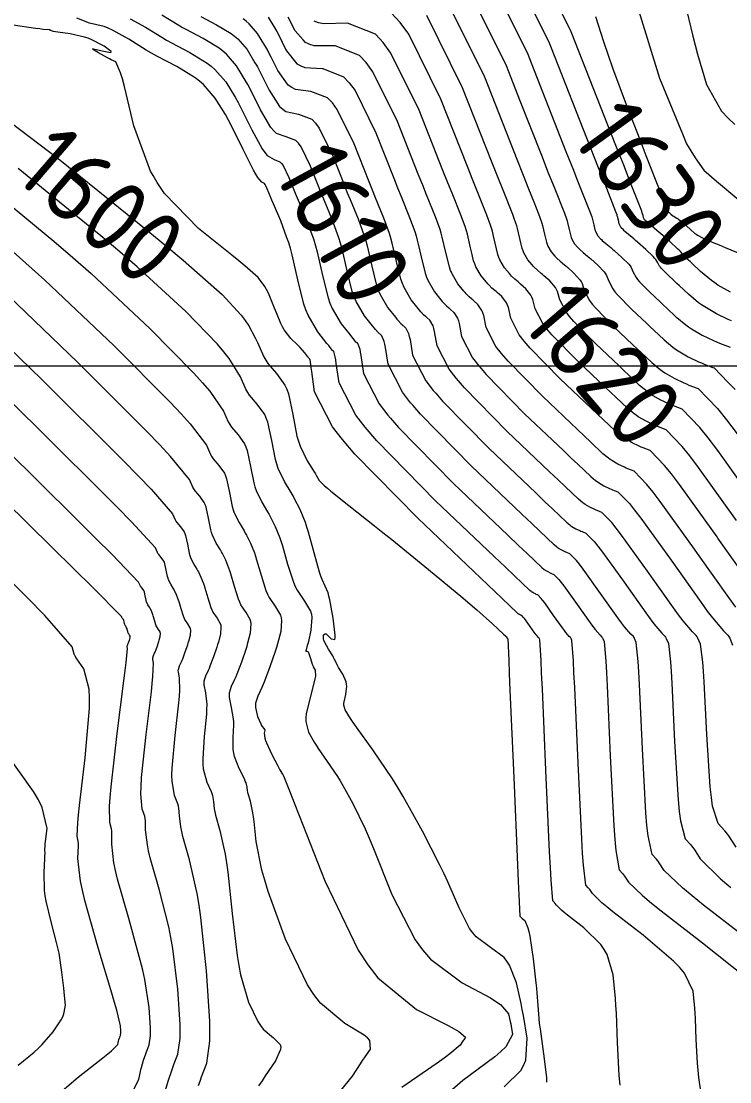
# Model space of a CAD drawing. Header units: millimetres. Extents: x 837475 to 838477, y 1189012 to 1191015.
# Drawn here: x 837615.5 to 837651.5, y 1190577.5 to 1190631.4 of the extents above; entities that cross this region are included whole.
import ezdxf

# ---------------------------------------------------------------- set-up
doc = ezdxf.new("R2010")
doc.units = ezdxf.units.MM
doc.header["$LTSCALE"] = 0.3
doc.layers.add('COORD', color=253, linetype='Continuous', lineweight=20)
doc.layers.add('COTAS 10', color=7, linetype='Continuous', lineweight=9, true_color=0x6e3e2d)
doc.layers.add('COTAS INT', color=7, linetype='Continuous', lineweight=5, true_color=0x9fa19f)
doc.styles.get("Standard").update_dxf_attribs({"font": 'isocp2.shx', "bigfont": '@extfont2.shx'})

msp = doc.modelspace()

# ---------------------------------------------------------------- linework, layer by layer
at = {"layer": 'COORD'}
msp.add_line((837476.514, 1190613.872), (838476.514, 1190613.872), dxfattribs=at)
at = {"layer": 'COTAS 10'}
for points in [[(837651.57, 1190616.15), (837651.405, 1190616.223), (837650.799, 1190616.514), (837650.208, 1190616.856), (837650.052, 1190616.961), (837649.9, 1190617.071), (837649.38, 1190617.504), (837648.911, 1190617.942), (837648.791, 1190618.054), (837648.676, 1190618.162), (837648.295, 1190618.522), (837648.009, 1190618.814), (837647.953, 1190618.879), (837647.907, 1190618.938), (837647.826, 1190619.096), (837647.722, 1190619.271), (837647.662, 1190619.34), (837647.589, 1190619.418), (837647.211, 1190619.777), (837646.794, 1190620.148), (837646.696, 1190620.233), (837646.605, 1190620.312), (837646.342, 1190620.533), (837646.154, 1190620.693), (837646.112, 1190620.732), (837646.073, 1190620.769), (837645.967, 1190620.886), (837645.895, 1190621.007), (837645.878, 1190621.046), (837645.863, 1190621.089), (837645.819, 1190621.264), (837645.778, 1190621.447), (837645.765, 1190621.494), (837645.752, 1190621.54), (837645.695, 1190621.693), (837645.141, 1190623.094), (837644.813, 1190623.927), (837644.409, 1190624.953), (837642.423, 1190630.005), (837642.32, 1190630.264), (837639.745, 1190635.478)], [(837624.586, 1190631.623), (837625.389, 1190631.2), (837626.135, 1190630.75), (837626.31, 1190630.615), (837626.472, 1190630.475), (837626.942, 1190629.933), (837627.347, 1190629.268), (837627.419, 1190629.14), (837627.467, 1190629.052), (837627.591, 1190628.821), (837628.067, 1190627.871), (837628.599, 1190627.051), (837628.759, 1190626.902), (837628.923, 1190626.788), (837629.559, 1190626.659), (837630.23, 1190626.396), (837630.417, 1190626.197), (837630.604, 1190625.944), (837631.281, 1190624.572), (837631.895, 1190623.025), (837632.041, 1190622.66), (837632.178, 1190622.323), (837632.587, 1190621.337), (837632.902, 1190620.478), (837632.979, 1190620.222), (837633.052, 1190619.956), (837633.279, 1190618.93), (837633.526, 1190617.949), (837633.612, 1190617.712), (837633.706, 1190617.49), (837634.107, 1190616.813), (837634.482, 1190616.338), (837634.559, 1190616.243), (837634.624, 1190616.164), (837634.763, 1190616.01), (837634.841, 1190615.944), (837634.868, 1190615.921), (837634.897, 1190615.896), (837635.02, 1190615.786), (837635.156, 1190615.501), (837635.193, 1190615.364), (837635.23, 1190615.203), (837635.36, 1190614.414), (837636.034, 1190613.107), (837636.413, 1190612.62), (837636.539, 1190612.473), (837636.876, 1190612.077), (837639.243, 1190609.664), (837641.618, 1190607.406), (837642.085, 1190606.961), (837642.471, 1190606.595), (837643.176, 1190605.927), (837643.352, 1190605.781), (837643.404, 1190605.744), (837643.457, 1190605.708), (837643.657, 1190605.592), (837643.862, 1190605.493), (837643.918, 1190605.469), (837643.973, 1190605.445), (837644.171, 1190605.37), (837644.587, 1190604.944), (837644.78, 1190604.7), (837645.007, 1190604.401), (837646.109, 1190602.866), (837647.207, 1190601.319), (837647.432, 1190601.013), (837647.622, 1190600.76), (837648.022, 1190600.289), (837648.181, 1190600.133), (837648.219, 1190600.078), (837648.255, 1190600.019), (837648.362, 1190599.764), (837648.465, 1190598.824), (837648.498, 1190598.333), (837648.533, 1190597.742), (837648.675, 1190594.775), (837648.852, 1190591.814), (837648.909, 1190591.227), (837648.969, 1190590.742), (837649.216, 1190589.83), (837649.497, 1190589.522), (837649.579, 1190589.417), (837649.664, 1190589.302), (837649.984, 1190588.818), (837651.009, 1190587.809), (837651.538, 1190587.364)], [(837651.823, 1190606.016), (837649.897, 1190608.699), (837649.448, 1190609.29), (837649.066, 1190609.772), (837648.244, 1190610.613), (837647.854, 1190610.763), (837647.744, 1190610.809), (837647.633, 1190610.858), (837647.228, 1190611.053), (837646.832, 1190611.282), (837646.728, 1190611.352), (837646.626, 1190611.426), (837646.278, 1190611.716), (837645.691, 1190612.269), (837645.438, 1190612.508), (837645.147, 1190612.784), (837643.769, 1190614.093), (837642.442, 1190615.446), (837642.183, 1190615.749), (837641.971, 1190616.023), (837641.593, 1190616.755), (837641.476, 1190617.237), (837641.428, 1190617.352), (837641.372, 1190617.459), (837641.115, 1190617.782), (837640.845, 1190618.022), (837640.782, 1190618.077), (837640.723, 1190618.128), (837640.553, 1190618.271), (837640.389, 1190618.429), (837640.335, 1190618.488), (837640.277, 1190618.554), (837640.037, 1190618.85), (837639.801, 1190619.248), (837639.745, 1190619.379), (837639.695, 1190619.519), (837639.549, 1190620.097), (837639.471, 1190620.452), (837639.415, 1190620.702), (837639.372, 1190620.858), (837639.327, 1190621.009), (837639.141, 1190621.515), (837638.659, 1190622.709), (837638.427, 1190623.294), (837638.152, 1190623.989), (837636.801, 1190627.418), (837635.174, 1190630.711), (837634.726, 1190631.319), (837634.278, 1190631.797)], [(837612.969, 1190627.71), (837617.345, 1190624.401), (837621.895, 1190620.731), (837622.862, 1190619.934), (837623.701, 1190619.232), (837625.672, 1190617.49), (837626.643, 1190616.433), (837626.852, 1190616.164), (837627.034, 1190615.904), (837627.35, 1190615.294), (837627.476, 1190615.05), (837627.789, 1190614.33), (837627.891, 1190614.154), (837627.999, 1190613.989), (837628.442, 1190613.479), (837628.864, 1190612.89), (837628.959, 1190612.674), (837629.044, 1190612.436), (837629.269, 1190611.388), (837629.481, 1190610.299), (837629.557, 1190610.035), (837629.64, 1190609.788), (837630.005, 1190609.034), (837630.349, 1190608.488), (837630.42, 1190608.373), (837630.481, 1190608.273), (837630.611, 1190608.043), (837630.879, 1190607.769), (837631.027, 1190607.643), (837631.207, 1190607.494), (837632.121, 1190606.771), (837633.424, 1190605.745), (837633.849, 1190605.404), (837634.301, 1190605.039), (837636.166, 1190603.518), (837637.91, 1190602.072), (837638.287, 1190601.755), (837638.617, 1190601.473), (837639.424, 1190600.758), (837639.972, 1190600.236), (837640.074, 1190600.139), (837640.079, 1190600.135), (837640.08, 1190600.135), (837640.081, 1190600.134), (837640.086, 1190600.131), (837640.091, 1190600.129), (837640.092, 1190600.128), (837640.093, 1190600.128), (837640.098, 1190600.126), (837640.108, 1190600.116), (837640.112, 1190600.11), (837640.117, 1190600.103), (837640.169, 1190600.031), (837640.174, 1190600.024), (837640.179, 1190600.018), (837640.188, 1190600.007), (837640.193, 1190600.002), (837640.193, 1190600), (837640.196, 1190599.994), (837640.244, 1190598.91), (837640.273, 1190598.229), (837640.309, 1190597.383), (837640.499, 1190592.951), (837640.69, 1190588.519), (837640.727, 1190587.672), (837640.757, 1190586.991), (837640.811, 1190585.905), (837640.821, 1190585.894), (837640.827, 1190585.886), (837640.838, 1190585.869), (837640.879, 1190585.83), (837640.901, 1190585.812), (837640.927, 1190585.791), (837641.058, 1190585.69), (837641.221, 1190585.317), (837641.267, 1190585.124), (837641.314, 1190584.893), (837641.486, 1190583.738), (837641.63, 1190582.517), (837641.658, 1190582.245), (837641.681, 1190582.002), (837641.723, 1190581.361), (837641.773, 1190580.707), (837641.801, 1190580.456), (837641.836, 1190580.174), (837642.012, 1190578.901), (837642.158, 1190577.699), (837642.173, 1190577.461)], [(837611.983, 1190617.537), (837616.511, 1190613.165), (837620.625, 1190609.076), (837621.42, 1190608.267), (837622.066, 1190607.598), (837623.155, 1190606.351), (837623.287, 1190606.047), (837623.33, 1190605.973), (837623.375, 1190605.903), (837623.562, 1190605.688), (837623.74, 1190605.439), (837623.78, 1190605.348), (837623.816, 1190605.248), (837623.911, 1190604.805), (837624, 1190604.346), (837624.033, 1190604.234), (837624.068, 1190604.13), (837624.222, 1190603.812), (837624.386, 1190603.542), (837624.428, 1190603.468), (837624.468, 1190603.395), (837624.6, 1190603.133), (837624.727, 1190602.815), (837624.764, 1190602.705), (837624.801, 1190602.587), (837624.944, 1190602.082), (837625.106, 1190601.579), (837625.156, 1190601.461), (837625.209, 1190601.353), (837625.418, 1190601.044), (837625.581, 1190600.77), (837625.605, 1190600.685), (837625.619, 1190600.596), (837625.594, 1190600.242), (837625.487, 1190599.831), (837625.45, 1190599.707), (837625.409, 1190599.578), (837625.236, 1190599.075), (837625.056, 1190598.601), (837625.011, 1190598.492), (837624.968, 1190598.391), (837624.83, 1190598.106), (837624.755, 1190597.839), (837624.75, 1190597.751), (837624.754, 1190597.656), (837624.826, 1190597.259), (837624.891, 1190596.652), (837624.889, 1190596.425), (837624.878, 1190596.171), (837624.769, 1190595.041), (837624.689, 1190593.893), (837624.697, 1190593.629), (837624.718, 1190593.389), (837624.903, 1190592.713), (837625.118, 1190592.244), (837625.158, 1190592.133), (837625.189, 1190592.031), (837625.23, 1190591.732), (837625.273, 1190591.356), (837625.305, 1190591.206), (837625.346, 1190591.036), (837625.567, 1190590.252), (837625.831, 1190589.05), (837625.899, 1190588.615), (837625.964, 1190588.137), (837626.183, 1190586.041), (837626.435, 1190583.898), (837626.522, 1190583.39), (837626.616, 1190582.92), (837627.018, 1190581.528), (837627.486, 1190580.551), (837627.622, 1190580.342), (837627.761, 1190580.159), (837628.284, 1190579.722), (837628.628, 1190579.382), (837628.655, 1190579.261), (837628.651, 1190579.128), (837628.388, 1190578.552), (837627.869, 1190577.792), (837627.705, 1190577.543), (837627.531, 1190577.277)], [(837615.317, 1190578.327), (837616.125, 1190579.001), (837616.323, 1190579.186), (837616.511, 1190579.371), (837617.096, 1190580.035), (837617.502, 1190580.643), (837617.577, 1190580.793), (837617.636, 1190580.935), (837617.71, 1190581.381), (837617.664, 1190581.878), (837617.646, 1190582.052), (837617.626, 1190582.242), (837617.534, 1190583.062), (837617.385, 1190584.017), (837617.328, 1190584.292), (837617.264, 1190584.572), (837616.979, 1190585.621), (837616.725, 1190586.662), (837616.681, 1190586.936), (837616.648, 1190587.204), (837616.626, 1190588.12), (837616.665, 1190588.831), (837616.67, 1190588.97), (837616.674, 1190589.083), (837616.669, 1190589.284), (837616.674, 1190589.471), (837616.684, 1190589.576), (837616.698, 1190589.704), (837616.777, 1190590.36), (837616.528, 1190591.426), (837616.336, 1190591.813), (837616.089, 1190592.24), (837614.751, 1190594.113)]]:
    msp.add_lwpolyline(points, dxfattribs=at)
at = {"layer": 'COTAS INT'}
for points in [[(837651.513, 1190617.606), (837650.883, 1190617.971), (837650.717, 1190618.083), (837650.555, 1190618.2), (837650, 1190618.662), (837649.555, 1190619.076), (837649.462, 1190619.163), (837649.382, 1190619.238), (837649.201, 1190619.408), (837649.122, 1190619.487), (837649.107, 1190619.505), (837649.095, 1190619.521), (837649.073, 1190619.564), (837648.971, 1190619.677), (837648.909, 1190619.737), (837648.832, 1190619.81), (837648.43, 1190620.176), (837647.984, 1190620.573), (837647.879, 1190620.665), (837647.782, 1190620.748), (837647.5, 1190620.985), (837647.307, 1190621.146), (837647.267, 1190621.181), (837647.232, 1190621.212), (837647.152, 1190621.293), (837647.114, 1190621.358), (837647.105, 1190621.38), (837647.097, 1190621.403), (837647.073, 1190621.497), (837647.051, 1190621.596), (837647.037, 1190621.646), (837647.006, 1190621.728), (837646.437, 1190623.172), (837646.09, 1190624.054), (837645.66, 1190625.146), (837643.457, 1190630.751), (837643.424, 1190630.833), (837640.659, 1190636.431)], [(837638.831, 1190634.524), (837641.216, 1190629.695), (837641.389, 1190629.258), (837643.157, 1190624.76), (837643.535, 1190623.801), (837643.714, 1190623.348), (837643.844, 1190623.017), (837644.385, 1190621.657), (837644.467, 1190621.434), (837644.487, 1190621.367), (837644.506, 1190621.298), (837644.565, 1190621.03), (837644.629, 1190620.775), (837644.652, 1190620.713), (837644.676, 1190620.655), (837644.781, 1190620.479), (837644.914, 1190620.326), (837644.956, 1190620.283), (837645.001, 1190620.24), (837645.184, 1190620.081), (837645.429, 1190619.875), (837645.513, 1190619.802), (837645.604, 1190619.723), (837645.992, 1190619.378), (837646.345, 1190619.027), (837646.415, 1190618.942), (837646.473, 1190618.864), (837646.579, 1190618.628), (837646.72, 1190618.355), (837646.799, 1190618.253), (837646.896, 1190618.14), (837647.39, 1190617.636), (837647.97, 1190617.087), (837648.121, 1190616.945), (837648.267, 1190616.807), (837648.76, 1190616.346), (837648.784, 1190616.327), (837649.246, 1190615.942), (837649.388, 1190615.84), (837649.533, 1190615.741), (837650.084, 1190615.422), (837650.65, 1190615.15), (837650.805, 1190615.082), (837650.958, 1190615.017), (837651.502, 1190614.808)], [(837637.917, 1190633.571), (837640.112, 1190629.126), (837640.355, 1190628.511), (837640.797, 1190627.388), (837641.906, 1190624.567), (837642.258, 1190623.674), (837642.548, 1190622.94), (837643.074, 1190621.622), (837643.182, 1190621.327), (837643.208, 1190621.239), (837643.233, 1190621.149), (837643.311, 1190620.797), (837643.396, 1190620.461), (837643.425, 1190620.379), (837643.457, 1190620.303), (837643.595, 1190620.072), (837643.755, 1190619.883), (837643.801, 1190619.834), (837643.848, 1190619.787), (837644.026, 1190619.628), (837644.253, 1190619.438), (837644.33, 1190619.371), (837644.414, 1190619.297), (837644.773, 1190618.979), (837645.102, 1190618.635), (837645.168, 1190618.545), (837645.224, 1190618.457), (837645.333, 1190618.16), (837645.533, 1190617.772), (837645.645, 1190617.627), (837645.782, 1190617.466), (837646.485, 1190616.75), (837647.264, 1190616.011), (837647.45, 1190615.835), (837647.623, 1190615.672), (837648.139, 1190615.189), (837648.591, 1190614.813), (837648.723, 1190614.718), (837648.858, 1190614.627), (837649.37, 1190614.33), (837649.896, 1190614.077), (837650.039, 1190614.014), (837650.182, 1190613.953), (837650.618, 1190613.787), (837650.688, 1190613.76), (837651.388, 1190613.044), (837651.753, 1190612.669)], [(837637.003, 1190632.617), (837639.008, 1190628.557), (837640.654, 1190624.375), (837640.981, 1190623.547), (837641.252, 1190622.863), (837641.517, 1190622.203), (837641.763, 1190621.586), (837641.897, 1190621.221), (837641.93, 1190621.112), (837641.961, 1190621), (837642.057, 1190620.564), (837642.162, 1190620.147), (837642.199, 1190620.046), (837642.238, 1190619.952), (837642.409, 1190619.664), (837642.596, 1190619.44), (837642.646, 1190619.386), (837642.695, 1190619.334), (837642.868, 1190619.176), (837643.076, 1190619.002), (837643.147, 1190618.94), (837643.225, 1190618.872), (837643.554, 1190618.58), (837643.859, 1190618.243), (837643.922, 1190618.147), (837643.974, 1190618.05), (837644.086, 1190617.692), (837644.345, 1190617.189), (837644.491, 1190617.001), (837644.669, 1190616.793), (837645.58, 1190615.865), (837646.558, 1190614.935), (837646.779, 1190614.726), (837646.979, 1190614.538), (837647.519, 1190614.031), (837647.936, 1190613.684), (837648.058, 1190613.596), (837648.183, 1190613.512), (837648.656, 1190613.237), (837649.142, 1190613.004), (837649.274, 1190612.946), (837649.406, 1190612.89), (837649.832, 1190612.727), (837649.873, 1190612.711), (837650.858, 1190611.704), (837651.315, 1190611.126), (837651.852, 1190610.418)], [(837649.189, 1190632.378), (837649.603, 1190630.615), (837649.722, 1190630.153), (837649.843, 1190629.702), (837650.295, 1190628.169), (837651.059, 1190626.806), (837651.378, 1190626.464), (837651.742, 1190626.136)], [(837653.116, 1190584.17), (837650.155, 1190586.461), (837649.566, 1190586.935), (837649.079, 1190587.341), (837648.155, 1190588.228), (837647.896, 1190588.619), (837647.828, 1190588.711), (837647.762, 1190588.796), (837647.535, 1190589.045), (837647.327, 1190589.991), (837647.273, 1190590.516), (837647.22, 1190591.155), (837647.04, 1190594.41), (837646.889, 1190597.671), (837646.853, 1190598.313), (837646.821, 1190598.841), (837646.729, 1190599.81), (837646.642, 1190600.015), (837646.614, 1190600.063), (837646.583, 1190600.107), (837646.455, 1190600.233), (837646.133, 1190600.612), (837645.98, 1190600.815), (837645.8, 1190601.061), (837644.916, 1190602.306), (837644.029, 1190603.542), (837643.846, 1190603.782), (837643.691, 1190603.979), (837643.356, 1190604.321), (837643.197, 1190604.382), (837643.153, 1190604.401), (837643.108, 1190604.421), (837642.942, 1190604.5), (837642.782, 1190604.593), (837642.739, 1190604.622), (837642.698, 1190604.652), (837642.556, 1190604.77), (837641.827, 1190605.461), (837641.415, 1190605.852), (837640.912, 1190606.33), (837638.337, 1190608.778), (837635.762, 1190611.404), (837635.389, 1190611.843), (837635.259, 1190611.994), (837634.846, 1190612.524), (837634.114, 1190613.946), (837633.981, 1190614.796), (837633.946, 1190614.967), (837633.913, 1190615.109), (837633.801, 1190615.387), (837633.707, 1190615.471), (837633.685, 1190615.49), (837633.665, 1190615.508), (837633.605, 1190615.557), (837633.471, 1190615.711), (837633.403, 1190615.795), (837633.323, 1190615.895), (837632.921, 1190616.406), (837632.487, 1190617.138), (837632.386, 1190617.378), (837632.293, 1190617.635), (837632.025, 1190618.697), (837631.78, 1190619.807), (837631.701, 1190620.094), (837631.617, 1190620.372), (837631.276, 1190621.302), (837630.881, 1190622.246), (837630.764, 1190622.533), (837630.643, 1190622.832), (837630.177, 1190624.003), (837629.689, 1190624.99), (837629.555, 1190625.173), (837629.421, 1190625.316), (837628.937, 1190625.505), (837628.444, 1190625.673), (837628.303, 1190625.803), (837628.16, 1190625.969), (837627.629, 1190626.868), (837627.111, 1190627.902), (837626.976, 1190628.153), (837626.845, 1190628.388), (837626.646, 1190628.717), (837626.405, 1190629.111), (837625.893, 1190629.702), (837625.717, 1190629.854), (837625.526, 1190630.001), (837624.715, 1190630.49), (837623.841, 1190630.951), (837623.611, 1190631.08), (837623.387, 1190631.21), (837622.62, 1190631.683)], [(837628.017, 1190631.575), (837628.351, 1190631.028), (837628.45, 1190630.85), (837628.552, 1190630.66), (837628.906, 1190629.954), (837628.944, 1190629.877), (837629.479, 1190629.215), (837629.671, 1190629.101), (837629.882, 1190629.018), (837630.762, 1190628.97), (837630.802, 1190628.967), (837631.849, 1190628.557), (837632.14, 1190628.246), (837632.432, 1190627.85), (837633.489, 1190625.711), (837634.397, 1190623.41), (837634.595, 1190622.913), (837634.77, 1190622.477), (837635.209, 1190621.408), (837635.472, 1190620.691), (837635.537, 1190620.476), (837635.597, 1190620.254), (837635.643, 1190620.051), (837635.787, 1190619.397), (837635.994, 1190618.577), (837636.066, 1190618.379), (837636.144, 1190618.193), (837636.479, 1190617.628), (837636.8, 1190617.225), (837636.869, 1190617.141), (837636.93, 1190617.07), (837637.079, 1190616.914), (837637.194, 1190616.818), (837637.233, 1190616.784), (837637.276, 1190616.746), (837637.458, 1190616.584), (837637.643, 1190616.284), (837637.687, 1190616.159), (837637.728, 1190616.017), (837637.853, 1190615.351), (837638.408, 1190614.274), (837638.721, 1190613.872), (837638.841, 1190613.732), (837639.102, 1190613.425), (837641.053, 1190611.435), (837643.029, 1190609.557), (837643.427, 1190609.18), (837643.759, 1190608.865), (837644.417, 1190608.243), (837644.662, 1190608.039), (837644.734, 1190607.987), (837644.807, 1190607.938), (837645.085, 1190607.776), (837645.37, 1190607.639), (837645.448, 1190607.605), (837645.525, 1190607.572), (837645.8, 1190607.467), (837646.378, 1190606.875), (837646.647, 1190606.536), (837646.963, 1190606.12), (837648.495, 1190603.985), (837650.023, 1190601.834), (837650.335, 1190601.409), (837650.6, 1190601.057), (837651.156, 1190600.402), (837651.376, 1190600.184), (837651.429, 1190600.108), (837651.479, 1190600.026), (837651.628, 1190599.671)], [(837651.787, 1190601.606), (837651.43, 1190602.091), (837649.846, 1190604.325), (837649.689, 1190604.545), (837647.941, 1190606.98), (837647.581, 1190607.454), (837647.274, 1190607.841), (837646.615, 1190608.516), (837646.301, 1190608.636), (837646.213, 1190608.673), (837646.125, 1190608.712), (837645.799, 1190608.869), (837645.482, 1190609.052), (837645.464, 1190609.065), (837645.399, 1190609.109), (837645.317, 1190609.168), (837645.037, 1190609.4), (837644.403, 1190609.999), (837644.097, 1190610.289), (837643.735, 1190610.633), (837641.958, 1190612.321), (837640.216, 1190614.098), (837639.875, 1190614.498), (837639.596, 1190614.857), (837639.1, 1190615.819), (837638.978, 1190616.423), (837638.934, 1190616.557), (837638.886, 1190616.676), (837638.677, 1190616.984), (837638.466, 1190617.171), (837638.416, 1190617.215), (837638.37, 1190617.255), (837638.237, 1190617.367), (837638.083, 1190617.523), (837638.025, 1190617.59), (837637.959, 1190617.668), (837637.665, 1190618.035), (837637.388, 1190618.504), (837637.363, 1190618.545), (837637.331, 1190618.621), (837637.292, 1190618.712), (837637.227, 1190618.891), (837637.041, 1190619.63), (837636.87, 1190620.404), (837636.815, 1190620.603), (837636.757, 1190620.797), (837636.52, 1190621.444), (837636.067, 1190622.555), (837635.873, 1190623.04), (837635.649, 1190623.603), (837634.593, 1190626.28), (837633.346, 1190628.804), (837633.002, 1190629.271), (837632.659, 1190629.637), (837631.424, 1190630.121), (837630.361, 1190630.132), (837630.127, 1190630.2), (837630.075, 1190630.225), (837629.918, 1190630.297), (837629.79, 1190630.438), (837629.382, 1190630.88), (837629.032, 1190631.579)], [(837652.811, 1190606.862), (837650.875, 1190609.559), (837650.381, 1190610.208), (837649.962, 1190610.738), (837649.059, 1190611.662), (837648.63, 1190611.826), (837648.509, 1190611.878), (837648.387, 1190611.931), (837647.942, 1190612.145), (837647.507, 1190612.397), (837647.393, 1190612.474), (837647.281, 1190612.555), (837646.899, 1190612.873), (837646.335, 1190613.403), (837646.109, 1190613.617), (837645.853, 1190613.86), (837644.674, 1190614.979), (837643.556, 1190616.119), (837643.337, 1190616.375), (837643.158, 1190616.606), (837642.84, 1190617.223), (837642.725, 1190617.644), (837642.675, 1190617.75), (837642.616, 1190617.851), (837642.334, 1190618.181), (837642.035, 1190618.447), (837641.965, 1190618.509), (837641.9, 1190618.565), (837641.711, 1190618.724), (837641.542, 1190618.881), (837641.491, 1190618.937), (837641.437, 1190618.997), (837641.223, 1190619.257), (837641.019, 1190619.6), (837640.972, 1190619.712), (837640.928, 1190619.833), (837640.803, 1190620.33), (837640.688, 1190620.851), (837640.651, 1190620.985), (837640.612, 1190621.115), (837640.525, 1190621.354), (837640.452, 1190621.551), (837639.955, 1190622.786), (837639.704, 1190623.42), (837639.403, 1190624.182), (837637.904, 1190627.987), (837636.089, 1190631.664)], [(837644.652, 1190631.615), (837645.068, 1190630.34), (837645.301, 1190629.658), (837645.524, 1190629.014), (837646.263, 1190627.008), (837646.904, 1190625.366), (837647.066, 1190624.952), (837647.221, 1190624.556), (837647.724, 1190623.271), (837648.095, 1190622.329), (837648.166, 1190622.148), (837648.223, 1190622.002), (837648.317, 1190621.764), (837648.322, 1190621.752), (837648.323, 1190621.748), (837648.324, 1190621.745), (837648.327, 1190621.73), (837648.33, 1190621.717), (837648.331, 1190621.713), (837648.333, 1190621.71), (837648.338, 1190621.701), (837648.365, 1190621.676), (837648.38, 1190621.664), (837648.398, 1190621.649), (837648.49, 1190621.574), (837648.592, 1190621.496), (837648.616, 1190621.479), (837648.639, 1190621.463), (837648.708, 1190621.424), (837648.788, 1190621.376), (837648.818, 1190621.356), (837648.851, 1190621.332), (837648.996, 1190621.219), (837649.173, 1190621.071), (837649.225, 1190621.025), (837649.279, 1190620.977), (837649.487, 1190620.787), (837649.713, 1190620.598), (837649.778, 1190620.551), (837649.845, 1190620.506), (837650.098, 1190620.364), (837650.668, 1190620.118), (837650.935, 1190620.007), (837651.25, 1190619.878), (837652.779, 1190619.26)], [(837646.856, 1190631.886), (837647.912, 1190628.488), (837649.084, 1190625.648), (837649.29, 1190625.146), (837649.717, 1190624.43), (837650.162, 1190623.804), (837650.814, 1190623.252), (837651.935, 1190622.3)], [(837645.908, 1190577.318), (837645.863, 1190577.812), (837645.773, 1190579.486), (837645.719, 1190580.979), (837645.697, 1190581.358), (837645.672, 1190581.722), (837645.555, 1190582.916), (837645.244, 1190583.951), (837645.097, 1190584.216), (837644.923, 1190584.47), (837644.072, 1190585.31), (837643.234, 1190585.958), (837643.067, 1190586.093), (837642.929, 1190586.208), (837642.667, 1190586.459), (837642.594, 1190586.57), (837642.575, 1190586.596), (837642.556, 1190586.62), (837642.492, 1190586.69), (837642.4, 1190587.741), (837642.363, 1190588.383), (837642.322, 1190589.178), (837642.134, 1190593.316), (837641.954, 1190597.455), (837641.918, 1190598.25), (837641.888, 1190598.893), (837641.829, 1190599.948), (837641.806, 1190600.004), (837641.798, 1190600.017), (837641.79, 1190600.029), (837641.755, 1190600.063), (837641.667, 1190600.166), (837641.626, 1190600.222), (837641.577, 1190600.288), (837641.336, 1190600.627), (837641.095, 1190600.963), (837641.046, 1190601.028), (837641.003, 1190601.082), (837640.912, 1190601.175), (837640.869, 1190601.191), (837640.857, 1190601.196), (837640.845, 1190601.202), (837640.8, 1190601.223), (837640.756, 1190601.249), (837640.745, 1190601.256), (837640.733, 1190601.265), (837640.695, 1190601.297), (837639.895, 1190602.057), (837635.622, 1190606.12), (837632.422, 1190609.383), (837631.797, 1190610.116), (837631.284, 1190610.775), (837630.374, 1190612.541), (837630.233, 1190613.576), (837630.206, 1190613.774), (837630.183, 1190613.933), (837630.144, 1190614.19), (837630.138, 1190614.195), (837630.137, 1190614.196), (837630.135, 1190614.197), (837630.132, 1190614.2), (837630.09, 1190614.252), (837630.065, 1190614.284), (837630.035, 1190614.323), (837629.875, 1190614.528), (837629.647, 1190614.795), (837629.573, 1190614.873), (837629.495, 1190614.953), (837629.175, 1190615.26), (837628.834, 1190615.688), (837628.742, 1190615.846), (837628.653, 1190616.02), (837628.437, 1190616.553), (837628.34, 1190616.79), (837628.028, 1190617.566), (837627.938, 1190617.743), (837627.847, 1190617.905), (837627.505, 1190618.355), (837626.828, 1190618.947), (837626.525, 1190619.199), (837626.173, 1190619.488), (837624.484, 1190620.847), (837622.754, 1190622.623), (837622.376, 1190623.174), (837622.168, 1190623.534), (837622.041, 1190623.752), (837621.197, 1190626.053), (837620.715, 1190628.055), (837620.609, 1190628.444), (837620.515, 1190628.76), (837620.272, 1190629.305), (837620.035, 1190629.422), (837619.945, 1190629.469), (837619.843, 1190629.522), (837619.386, 1190629.768), (837619.094, 1190629.959), (837619.097, 1190629.977), (837619.137, 1190629.981), (837619.58, 1190629.872), (837620.01, 1190629.782), (837620.041, 1190629.799), (837620.033, 1190629.833), (837619.687, 1190630.105), (837619.057, 1190630.436), (837618.871, 1190630.508), (837618.679, 1190630.571), (837617.946, 1190630.728), (837617.327, 1190630.815), (837617.208, 1190630.835), (837617.111, 1190630.853), (837616.95, 1190630.903), (837616.933, 1190630.931), (837616.926, 1190630.935), (837616.919, 1190630.937), (837616.89, 1190630.934), (837616.587, 1190630.962), (837616.409, 1190630.984), (837616.189, 1190631.013), (837615.052, 1190631.17)], [(837650.105, 1190576.313), (837649.916, 1190577.709), (837649.877, 1190578.073), (837649.845, 1190578.428), (837649.781, 1190579.631), (837649.742, 1190580.703), (837649.726, 1190580.975), (837649.708, 1190581.237), (837649.624, 1190582.095), (837649.175, 1190583.009), (837648.927, 1190583.307), (837648.625, 1190583.624), (837647.087, 1190584.93), (837645.541, 1190586.126), (837645.234, 1190586.374), (837644.979, 1190586.585), (837644.497, 1190587.049), (837644.362, 1190587.253), (837644.326, 1190587.301), (837644.291, 1190587.345), (837644.173, 1190587.475), (837644.042, 1190588.491), (837644, 1190589.094), (837643.955, 1190589.837), (837643.769, 1190593.681), (837643.599, 1190597.527), (837643.563, 1190598.271), (837643.532, 1190598.876), (837643.462, 1190599.902), (837643.418, 1190600.008), (837643.403, 1190600.032), (837643.387, 1190600.055), (837643.322, 1190600.12), (837643.156, 1190600.315), (837643.077, 1190600.419), (837642.984, 1190600.546), (837642.53, 1190601.186), (837642.073, 1190601.822), (837641.979, 1190601.946), (837641.899, 1190602.047), (837641.727, 1190602.223), (837641.645, 1190602.255), (837641.622, 1190602.264), (837641.599, 1190602.275), (837641.514, 1190602.315), (837641.431, 1190602.363), (837641.409, 1190602.378), (837641.388, 1190602.394), (837641.315, 1190602.454), (837640.539, 1190603.192), (837640.074, 1190603.634), (837639.5, 1190604.179), (837636.527, 1190607.006), (837633.536, 1190610.056), (837632.951, 1190610.742), (837632.472, 1190611.358), (837631.62, 1190613.01), (837631.482, 1190613.983), (837631.452, 1190614.172), (837631.426, 1190614.325), (837631.363, 1190614.589), (837631.328, 1190614.62), (837631.319, 1190614.627), (837631.312, 1190614.634), (837631.289, 1190614.653), (837631.165, 1190614.806), (837631.093, 1190614.897), (837631.004, 1190615.009), (837630.549, 1190615.591), (837630.049, 1190616.434), (837629.933, 1190616.711), (837629.825, 1190617.007), (837629.517, 1190618.23), (837629.234, 1190619.509), (837629.144, 1190619.84), (837629.047, 1190620.16), (837628.972, 1190620.368), (837628.655, 1190621.231), (837628.289, 1190622.092), (837628.21, 1190622.28), (837628.14, 1190622.446), (837627.969, 1190622.864), (837627.861, 1190623.083), (837627.831, 1190623.124), (837627.801, 1190623.156), (837627.694, 1190623.198), (837627.485, 1190623.444), (837627.391, 1190623.604), (837627.28, 1190623.805), (837626.752, 1190624.862), (837626.15, 1190626.063), (837625.994, 1190626.355), (837625.842, 1190626.629), (837625.33, 1190627.469), (837625.02, 1190627.827), (837624.735, 1190628.155), (837624.531, 1190628.332), (837624.309, 1190628.503), (837623.366, 1190629.071), (837622.351, 1190629.607), (837622.084, 1190629.757), (837621.823, 1190629.907), (837620.932, 1190630.457), (837620.107, 1190630.92), (837619.888, 1190631.017), (837619.673, 1190631.1), (837618.93, 1190631.283), (837618.292, 1190631.529)], [(837621.008, 1190631.501), (837621.776, 1190631.07), (837622.605, 1190630.558), (837622.847, 1190630.418), (837623.096, 1190630.279), (837624.04, 1190629.781), (837624.918, 1190629.252), (837625.124, 1190629.093), (837625.314, 1190628.929), (837625.867, 1190628.291), (837625.867, 1190628.29), (837626.344, 1190627.509), (837626.485, 1190627.254), (837626.63, 1190626.983), (837627.19, 1190625.865), (837627.72, 1190624.887), (837627.847, 1190624.704), (837627.964, 1190624.558), (837628.316, 1190624.352), (837628.611, 1190624.236), (837628.693, 1190624.148), (837628.775, 1190624.037), (837629.073, 1190623.434), (837629.392, 1190622.639), (837629.487, 1190622.407), (837629.585, 1190622.169), (837629.965, 1190621.266), (837630.332, 1190620.266), (837630.422, 1190619.967), (837630.507, 1190619.658), (837630.771, 1190618.464), (837631.059, 1190617.321), (837631.159, 1190617.045), (837631.268, 1190616.786), (837631.735, 1190615.999), (837632.164, 1190615.452), (837632.248, 1190615.346), (837632.318, 1190615.259), (837632.447, 1190615.105), (837632.488, 1190615.071), (837632.502, 1190615.059), (837632.517, 1190615.045), (837632.582, 1190614.988), (837632.67, 1190614.717), (837632.699, 1190614.569), (837632.731, 1190614.39), (837632.867, 1190613.478), (837633.659, 1190611.941), (837634.105, 1190611.368), (837634.238, 1190611.213), (837634.649, 1190610.73), (837637.432, 1190607.892), (837640.206, 1190605.254), (837640.744, 1190604.743), (837641.183, 1190604.326), (837641.936, 1190603.612), (837642.043, 1190603.523), (837642.074, 1190603.5), (837642.106, 1190603.478), (837642.228, 1190603.408), (837642.353, 1190603.348), (837642.421, 1190603.318), (837642.542, 1190603.272), (837642.795, 1190603.013), (837642.913, 1190602.864), (837643.051, 1190602.682), (837643.723, 1190601.746), (837644.392, 1190600.804), (837644.529, 1190600.617), (837644.645, 1190600.463), (837644.888, 1190600.176), (837644.985, 1190600.081), (837645.008, 1190600.048), (837645.03, 1190600.011), (837645.096, 1190599.856), (837645.177, 1190598.859), (837645.208, 1190598.292), (837645.244, 1190597.599), (837645.405, 1190594.045), (837645.587, 1190590.496), (837645.636, 1190589.805), (837645.685, 1190589.241), (837645.854, 1190588.26), (837646.027, 1190588.071), (837646.077, 1190588.006), (837646.129, 1190587.936), (837646.326, 1190587.639), (837647.029, 1190586.963), (837647.4, 1190586.654), (837647.848, 1190586.293), (837650.102, 1190584.55), (837652.327, 1190582.778)], [(837651.813, 1190589.408), (837651.431, 1190589.986), (837651.33, 1190590.122), (837651.232, 1190590.247), (837650.897, 1190590.615), (837650.612, 1190591.492), (837650.546, 1190591.938), (837650.485, 1190592.473), (837650.311, 1190595.139), (837650.178, 1190597.814), (837650.144, 1190598.354), (837650.11, 1190598.807), (837649.995, 1190599.717), (837649.867, 1190600.022), (837649.824, 1190600.093), (837649.779, 1190600.158), (837649.589, 1190600.345), (837649.111, 1190600.909), (837648.884, 1190601.211), (837648.615, 1190601.576), (837647.302, 1190603.425), (837645.985, 1190605.261), (837645.713, 1190605.618), (837645.483, 1190605.91), (837644.985, 1190606.418), (837644.749, 1190606.509), (837644.683, 1190606.537), (837644.616, 1190606.566), (837644.371, 1190606.684), (837644.132, 1190606.823), (837644.069, 1190606.865), (837644.007, 1190606.91), (837643.797, 1190607.085), (837643.115, 1190607.73), (837642.756, 1190608.071), (837642.323, 1190608.481), (837640.148, 1190610.55), (837637.989, 1190612.751), (837637.69, 1190613.103), (837637.567, 1190613.246), (837637.221, 1190613.69), (837636.607, 1190614.882), (837636.479, 1190615.61), (837636.44, 1190615.762), (837636.399, 1190615.892), (837636.239, 1190616.185), (837636.086, 1190616.321), (837636.051, 1190616.352), (837636.018, 1190616.381), (837635.921, 1190616.462), (837635.777, 1190616.617), (837635.714, 1190616.692), (837635.641, 1190616.782), (837635.293, 1190617.221), (837634.925, 1190617.841), (837634.839, 1190618.045), (837634.76, 1190618.263), (837634.533, 1190619.164), (837634.325, 1190620.105), (837634.258, 1190620.349), (837634.187, 1190620.585), (837633.898, 1190621.373), (837633.474, 1190622.4), (837633.318, 1190622.787), (837633.146, 1190623.217), (837632.385, 1190625.141), (837631.518, 1190626.897), (837631.279, 1190627.222), (837631.04, 1190627.476), (837630.18, 1190627.813), (837629.402, 1190627.903), (837629.215, 1190628.002), (837629.039, 1190628.133), (837628.505, 1190628.874), (837628.167, 1190629.55), (837628.071, 1190629.74), (837627.958, 1190629.951), (837627.849, 1190630.148), (837627.48, 1190630.754), (837627.051, 1190631.249), (837626.903, 1190631.376), (837626.744, 1190631.499)], [(837652.838, 1190602.349), (837650.882, 1190605.104), (837650.835, 1190605.171), (837648.919, 1190607.84), (837648.514, 1190608.372), (837648.17, 1190608.807), (837647.429, 1190609.565), (837647.078, 1190609.699), (837646.979, 1190609.741), (837646.879, 1190609.785), (837646.513, 1190609.961), (837646.157, 1190610.167), (837646.063, 1190610.231), (837645.972, 1190610.297), (837645.658, 1190610.558), (837645.047, 1190611.134), (837644.768, 1190611.398), (837644.441, 1190611.708), (837642.864, 1190613.207), (837641.329, 1190614.772), (837641.029, 1190615.124), (837640.783, 1190615.44), (837640.347, 1190616.287), (837640.227, 1190616.83), (837640.181, 1190616.954), (837640.129, 1190617.068), (837639.896, 1190617.383), (837639.656, 1190617.597), (837639.599, 1190617.646), (837639.547, 1190617.691), (837639.395, 1190617.819), (837639.236, 1190617.976), (837639.18, 1190618.039), (837639.118, 1190618.111), (837638.851, 1190618.442), (837638.582, 1190618.896), (837638.519, 1190619.046), (837638.461, 1190619.205), (837638.382, 1190619.52), (837638.295, 1190619.864), (837638.143, 1190620.553), (837638.094, 1190620.73), (837638.042, 1190620.903), (837637.83, 1190621.48), (837637.363, 1190622.632), (837637.15, 1190623.167), (837636.9, 1190623.796), (837635.697, 1190626.849), (837634.26, 1190629.757), (837633.864, 1190630.295), (837633.468, 1190630.717), (837632.045, 1190631.275), (837630.841, 1190631.247), (837630.583, 1190631.3), (837630.358, 1190631.379)], [(837640.009, 1190577.227), (837640.855, 1190578.055), (837641.001, 1190578.316), (837641.109, 1190578.591), (837641.182, 1190579.698), (837640.992, 1190580.859), (837640.935, 1190581.167), (837640.876, 1190581.47), (837640.644, 1190582.519), (837640.292, 1190583.409), (837640.157, 1190583.612), (837640.006, 1190583.796), (837639.323, 1190584.304), (837638.597, 1190584.847), (837638.418, 1190585.053), (837638.249, 1190585.284), (837637.718, 1190586.32), (837637.15, 1190587.645), (837636.957, 1190588.058), (837636.748, 1190588.49), (837635.866, 1190590.219), (837634.88, 1190591.985), (837634.606, 1190592.441), (837634.331, 1190592.883), (837633.334, 1190594.361), (837632.509, 1190595.515), (837632.343, 1190595.752), (837632.204, 1190595.954), (837631.925, 1190596.386), (837631.867, 1190596.628), (837631.868, 1190596.711), (837631.875, 1190596.8), (837631.959, 1190597.175), (837632.015, 1190597.588), (837632.004, 1190597.7), (837631.981, 1190597.812), (837631.805, 1190598.206), (837631.599, 1190598.537), (837631.557, 1190598.608), (837631.522, 1190598.671), (837631.451, 1190598.825), (837631.379, 1190598.985), (837631.342, 1190599.05), (837631.299, 1190599.126), (837631.086, 1190599.477), (837630.888, 1190599.838), (837630.855, 1190599.92), (837630.831, 1190599.994), (837630.823, 1190600.196), (837630.918, 1190600.257), (837630.958, 1190600.241), (837631.005, 1190600.212), (837631.225, 1190599.991), (837631.399, 1190599.961), (837631.416, 1190600.053), (837631.42, 1190600.188), (837631.323, 1190601.037), (837631.149, 1190601.976), (837631.105, 1190602.167), (837631.062, 1190602.329), (837630.922, 1190602.666), (837630.756, 1190603.014), (837630.698, 1190603.182), (837630.635, 1190603.382), (837630.361, 1190604.363), (837630.063, 1190605.422), (837629.985, 1190605.67), (837629.907, 1190605.9), (837629.641, 1190606.567), (837629.364, 1190607.115), (837629.28, 1190607.269), (837629.192, 1190607.423), (837628.848, 1190607.989), (837628.526, 1190608.657), (837628.452, 1190608.875), (837628.385, 1190609.108), (837628.197, 1190610.071), (837627.998, 1190610.999), (837627.923, 1190611.209), (837627.84, 1190611.4), (837627.466, 1190611.921), (837627.074, 1190612.372), (837626.979, 1190612.518), (837626.889, 1190612.673), (837626.612, 1190613.311), (837626.208, 1190613.971), (837626.041, 1190614.243), (837625.765, 1190614.584), (837625.439, 1190614.962), (837623.84, 1190616.625), (837621.357, 1190618.893), (837620.475, 1190619.652), (837619.508, 1190620.467), (837615.31, 1190623.885)], [(837613.275, 1190623.368), (837617.12, 1190620.204), (837618.088, 1190619.37), (837619.014, 1190618.554), (837622.008, 1190615.76), (837624.236, 1190613.49), (837624.679, 1190613.005), (837625.047, 1190612.582), (837625.747, 1190611.571), (837625.988, 1190611.016), (837626.067, 1190610.881), (837626.15, 1190610.755), (837626.49, 1190610.363), (837626.815, 1190609.91), (837626.887, 1190609.744), (837626.953, 1190609.561), (837627.126, 1190608.755), (837627.289, 1190607.917), (837627.347, 1190607.715), (837627.411, 1190607.525), (837627.691, 1190606.945), (837627.991, 1190606.453), (837628.067, 1190606.318), (837628.14, 1190606.185), (837628.381, 1190605.709), (837628.612, 1190605.128), (837628.679, 1190604.929), (837628.748, 1190604.713), (837629.007, 1190603.793), (837629.303, 1190602.876), (837629.394, 1190602.662), (837629.49, 1190602.466), (837629.871, 1190601.901), (837630.168, 1190601.403), (837630.212, 1190601.248), (837630.238, 1190601.086), (837630.192, 1190600.44), (837630.06, 1190599.866), (837630.032, 1190599.749), (837630.008, 1190599.65), (837629.951, 1190599.443), (837629.936, 1190599.378), (837629.938, 1190599.369), (837629.943, 1190599.363), (837629.981, 1190599.372), (837630.044, 1190599.335), (837630.064, 1190599.3), (837630.085, 1190599.254), (837630.169, 1190598.997), (837630.259, 1190598.706), (837630.285, 1190598.639), (837630.31, 1190598.577), (837630.401, 1190598.399), (837630.417, 1190598.102), (837630.395, 1190597.965), (837630.361, 1190597.803), (837630.145, 1190597.021), (837629.955, 1190596.178), (837629.939, 1190595.979), (837629.939, 1190595.794), (837630.068, 1190595.25), (837630.355, 1190594.749), (837630.454, 1190594.592), (837630.562, 1190594.427), (837631.022, 1190593.765), (837631.536, 1190593.003), (837631.678, 1190592.775), (837631.82, 1190592.539), (837632.328, 1190591.629), (837632.94, 1190590.337), (837633.146, 1190589.861), (837633.368, 1190589.335), (837634.305, 1190587.008), (837635.487, 1190584.7), (837635.864, 1190584.186), (837636.262, 1190583.727), (837637.879, 1190582.516), (837639.311, 1190581.753), (837639.592, 1190581.575), (837639.823, 1190581.411), (837640.24, 1190580.94), (837640.327, 1190580.548), (837640.349, 1190580.435), (837640.37, 1190580.32), (837640.441, 1190579.887), (837640.093, 1190579.258), (837639.851, 1190579.019), (837639.545, 1190578.752), (837637.913, 1190577.554), (837636.317, 1190576.173)], [(837614.733, 1190619.94), (837615.701, 1190619.088), (837616.67, 1190618.215), (837620.175, 1190614.895), (837623.032, 1190612.019), (837623.593, 1190611.426), (837624.053, 1190610.921), (837624.883, 1190609.831), (837625.088, 1190609.36), (837625.154, 1190609.245), (837625.225, 1190609.137), (837625.514, 1190608.804), (837625.79, 1190608.419), (837625.852, 1190608.279), (837625.907, 1190608.123), (837626.054, 1190607.438), (837626.192, 1190606.727), (837626.242, 1190606.555), (837626.297, 1190606.393), (837626.535, 1190605.901), (837626.789, 1190605.483), (837626.854, 1190605.368), (837626.916, 1190605.255), (837627.121, 1190604.85), (837627.317, 1190604.357), (837627.374, 1190604.188), (837627.432, 1190604.004), (837627.653, 1190603.222), (837627.904, 1190602.443), (837627.981, 1190602.262), (837628.063, 1190602.095), (837628.386, 1190601.615), (837628.639, 1190601.192), (837628.676, 1190601.06), (837628.699, 1190600.923), (837628.66, 1190600.374), (837628.494, 1190599.739), (837628.436, 1190599.547), (837628.374, 1190599.347), (837628.106, 1190598.567), (837627.828, 1190597.837), (837627.759, 1190597.669), (837627.694, 1190597.516), (837627.487, 1190597.086), (837627.374, 1190596.724), (837627.368, 1190596.614), (837627.373, 1190596.5), (837627.482, 1190596.053), (837627.639, 1190595.67), (837627.675, 1190595.595), (837627.707, 1190595.535), (837627.796, 1190595.433), (837627.839, 1190595.391), (837627.843, 1190595.369), (837627.843, 1190595.343), (837627.816, 1190595.21), (837627.846, 1190594.944), (837627.882, 1190594.833), (837627.931, 1190594.706), (837628.211, 1190594.114), (837628.506, 1190593.545), (837628.565, 1190593.433), (837628.615, 1190593.34), (837628.71, 1190593.169), (837628.742, 1190593.122), (837628.75, 1190593.108), (837628.759, 1190593.094), (837628.79, 1190593.038), (837629.131, 1190592.183), (837629.335, 1190591.665), (837629.587, 1190591.025), (837630.892, 1190587.695), (837632.589, 1190584.183), (837633.087, 1190583.428), (837633.599, 1190582.766), (837635.549, 1190581.162), (837637.168, 1190580.343), (837637.47, 1190580.178), (837637.709, 1190580.039), (837638.044, 1190579.756), (837637.957, 1190579.628), (837637.93, 1190579.586), (837637.9, 1190579.542), (837637.782, 1190579.357), (837637.248, 1190578.903), (837636.956, 1190578.688), (837636.602, 1190578.434), (837634.805, 1190577.198)], [(837631.714, 1190577.045), (837632.306, 1190577.769), (837632.716, 1190578.409), (837632.817, 1190578.564), (837632.913, 1190578.71), (837633.216, 1190579.154), (837633.18, 1190579.584), (837633.062, 1190579.719), (837632.898, 1190579.863), (837631.916, 1190580.442), (837630.672, 1190581.482), (837630.342, 1190581.916), (837630.019, 1190582.414), (837628.905, 1190584.738), (837628.024, 1190587.165), (837627.848, 1190587.727), (837627.7, 1190588.242), (837627.411, 1190589.704), (837627.306, 1190590.717), (837627.274, 1190590.949), (837627.241, 1190591.159), (837627.114, 1190591.739), (837627.007, 1190592.118), (837626.987, 1190592.2), (837626.972, 1190592.273), (837626.951, 1190592.454), (837626.894, 1190592.671), (837626.855, 1190592.766), (837626.807, 1190592.876), (837626.55, 1190593.399), (837626.308, 1190594.021), (837626.268, 1190594.194), (837626.241, 1190594.367), (837626.242, 1190594.994), (837626.277, 1190595.608), (837626.27, 1190595.773), (837626.256, 1190595.936), (837626.148, 1190596.508), (837626.056, 1190597.014), (837626.052, 1190597.135), (837626.057, 1190597.248), (837626.154, 1190597.587), (837626.329, 1190597.95), (837626.384, 1190598.078), (837626.441, 1190598.218), (837626.671, 1190598.821), (837626.892, 1190599.463), (837626.943, 1190599.627), (837626.99, 1190599.785), (837627.127, 1190600.308), (837627.159, 1190600.759), (837627.141, 1190600.873), (837627.11, 1190600.981), (837626.902, 1190601.33), (837626.636, 1190601.724), (837626.569, 1190601.862), (837626.505, 1190602.011), (837626.298, 1190602.652), (837626.117, 1190603.296), (837626.069, 1190603.447), (837626.022, 1190603.586), (837625.861, 1190603.992), (837625.692, 1190604.325), (837625.641, 1190604.418), (837625.588, 1190604.512), (837625.378, 1190604.856), (837625.182, 1190605.262), (837625.137, 1190605.395), (837625.096, 1190605.536), (837624.983, 1190606.122), (837624.862, 1190606.685), (837624.816, 1190606.813), (837624.765, 1190606.929), (837624.538, 1190607.246), (837624.3, 1190607.52), (837624.242, 1190607.609), (837624.187, 1190607.703), (837624.019, 1190608.091), (837623.06, 1190609.259), (837622.507, 1190609.846), (837621.829, 1190610.547), (837618.343, 1190614.03), (837614.326, 1190617.876)], [(837624.476, 1190577.307), (837624.553, 1190577.523), (837624.629, 1190577.732), (837624.893, 1190578.428), (837625.049, 1190579.545), (837625.056, 1190580.019), (837625.048, 1190580.564), (837624.89, 1190583.127), (837624.599, 1190585.834), (837624.507, 1190586.47), (837624.411, 1190587.056), (837624.02, 1190588.765), (837623.685, 1190589.953), (837623.623, 1190590.212), (837623.574, 1190590.44), (837623.509, 1190591.009), (837623.484, 1190591.391), (837623.46, 1190591.5), (837623.429, 1190591.612), (837623.257, 1190592.027), (837623.129, 1190592.756), (837623.126, 1190593.064), (837623.137, 1190593.419), (837623.296, 1190595.088), (837623.48, 1190596.735), (837623.508, 1190597.076), (837623.525, 1190597.368), (837623.504, 1190598.01), (837623.451, 1190598.298), (837623.449, 1190598.367), (837623.452, 1190598.431), (837623.507, 1190598.625), (837623.607, 1190598.832), (837623.638, 1190598.905), (837623.671, 1190598.984), (837623.802, 1190599.328), (837623.927, 1190599.694), (837623.957, 1190599.787), (837623.984, 1190599.878), (837624.062, 1190600.176), (837624.08, 1190600.433), (837624.069, 1190600.497), (837624.052, 1190600.559), (837623.933, 1190600.758), (837623.782, 1190600.983), (837623.744, 1190601.061), (837623.707, 1190601.146), (837623.589, 1190601.511), (837623.486, 1190601.878), (837623.459, 1190601.964), (837623.432, 1190602.044), (837623.34, 1190602.275), (837623.244, 1190602.465), (837623.215, 1190602.518), (837623.184, 1190602.571), (837623.065, 1190602.768), (837622.953, 1190602.999), (837622.928, 1190603.074), (837622.904, 1190603.155), (837622.84, 1190603.489), (837622.771, 1190603.81), (837622.745, 1190603.883), (837622.716, 1190603.949), (837622.586, 1190604.13), (837622.451, 1190604.286), (837622.417, 1190604.336), (837622.386, 1190604.39), (837622.29, 1190604.611), (837621.072, 1190605.937), (837620.334, 1190606.687), (837619.422, 1190607.604), (837614.678, 1190612.3)], [(837622.75, 1190576.89), (837622.938, 1190577.526), (837623.138, 1190578.112), (837623.192, 1190578.263), (837623.245, 1190578.41), (837623.43, 1190578.898), (837623.539, 1190579.681), (837623.545, 1190580.013), (837623.539, 1190580.396), (837623.428, 1190582.192), (837623.171, 1190584.264), (837623.074, 1190584.819), (837622.964, 1190585.366), (837622.473, 1190587.278), (837622.024, 1190588.871), (837621.941, 1190589.217), (837621.875, 1190589.523), (837621.789, 1190590.287), (837621.779, 1190590.751), (837621.763, 1190590.868), (837621.74, 1190590.98), (837621.61, 1190591.341), (837621.539, 1190592.123), (837621.554, 1190592.499), (837621.585, 1190592.945), (837621.822, 1190595.135), (837622.082, 1190597.298), (837622.127, 1190597.728), (837622.16, 1190598.084), (837622.182, 1190598.761), (837622.149, 1190598.94), (837622.147, 1190598.983), (837622.149, 1190599.023), (837622.184, 1190599.144), (837622.246, 1190599.273), (837622.265, 1190599.318), (837622.286, 1190599.368), (837622.367, 1190599.582), (837622.445, 1190599.809), (837622.464, 1190599.868), (837622.48, 1190599.924), (837622.529, 1190600.109), (837622.54, 1190600.269), (837622.534, 1190600.31), (837622.523, 1190600.348), (837622.449, 1190600.472), (837622.355, 1190600.612), (837622.331, 1190600.661), (837622.308, 1190600.714), (837622.235, 1190600.941), (837622.171, 1190601.169), (837622.154, 1190601.223), (837622.137, 1190601.272), (837622.08, 1190601.416), (837622.02, 1190601.535), (837622.002, 1190601.568), (837621.983, 1190601.601), (837621.908, 1190601.723), (837621.839, 1190601.867), (837621.823, 1190601.914), (837621.808, 1190601.964), (837621.768, 1190602.172), (837621.725, 1190602.372), (837621.709, 1190602.418), (837621.691, 1190602.459), (837621.61, 1190602.571), (837621.526, 1190602.668), (837621.505, 1190602.7), (837621.486, 1190602.733), (837621.426, 1190602.871), (837620.079, 1190604.276), (837619.248, 1190605.108), (837618.218, 1190606.133), (837612.846, 1190611.435)], [(837621.182, 1190577.109), (837621.45, 1190577.605), (837621.526, 1190578.004), (837621.551, 1190578.111), (837621.577, 1190578.216), (837621.685, 1190578.581), (837621.8, 1190578.917), (837621.831, 1190579.004), (837621.861, 1190579.088), (837621.967, 1190579.368), (837622.03, 1190579.817), (837622.033, 1190580.008), (837622.03, 1190580.227), (837621.966, 1190581.257), (837621.744, 1190582.693), (837621.64, 1190583.168), (837621.518, 1190583.676), (837620.927, 1190585.79), (837620.363, 1190587.788), (837620.259, 1190588.223), (837620.177, 1190588.607), (837620.068, 1190589.565), (837620.074, 1190590.111), (837620.065, 1190590.235), (837620.052, 1190590.347), (837619.963, 1190590.655), (837619.949, 1190591.49), (837619.983, 1190591.935), (837620.033, 1190592.472), (837620.349, 1190595.181), (837620.683, 1190597.861), (837620.745, 1190598.379), (837620.794, 1190598.8), (837620.859, 1190599.512), (837620.847, 1190599.583), (837620.846, 1190599.599), (837620.847, 1190599.615), (837620.86, 1190599.663), (837620.885, 1190599.714), (837620.892, 1190599.731), (837620.9, 1190599.751), (837620.933, 1190599.835), (837620.963, 1190599.925), (837620.971, 1190599.948), (837620.977, 1190599.97), (837620.996, 1190600.043), (837621.001, 1190600.106), (837620.998, 1190600.122), (837620.994, 1190600.137), (837620.965, 1190600.186), (837620.928, 1190600.241), (837620.918, 1190600.26), (837620.909, 1190600.281), (837620.88, 1190600.371), (837620.855, 1190600.461), (837620.848, 1190600.482), (837620.842, 1190600.501), (837620.819, 1190600.558), (837620.796, 1190600.605), (837620.789, 1190600.618), (837620.781, 1190600.631), (837620.752, 1190600.679), (837620.724, 1190600.736), (837620.718, 1190600.754), (837620.712, 1190600.774), (837620.697, 1190600.856), (837620.68, 1190600.935), (837620.666, 1190600.969), (837620.634, 1190601.013), (837620.601, 1190601.051), (837620.585, 1190601.077), (837620.562, 1190601.131), (837619.085, 1190602.614), (837618.162, 1190603.529), (837617.015, 1190604.661), (837611.013, 1190610.57)], [(837617.085, 1190576.636), (837618.363, 1190577.72), (837619.618, 1190578.705), (837619.859, 1190578.902), (837620.054, 1190579.066), (837620.372, 1190579.386), (837620.392, 1190579.488), (837620.398, 1190579.515), (837620.405, 1190579.542), (837620.432, 1190579.636), (837620.462, 1190579.722), (837620.47, 1190579.745), (837620.477, 1190579.766), (837620.505, 1190579.838), (837620.521, 1190579.953), (837620.521, 1190580.058), (837620.504, 1190580.323), (837620.316, 1190581.123), (837620.206, 1190581.517), (837620.072, 1190581.986), (837619.38, 1190584.303), (837618.702, 1190586.706), (837618.576, 1190587.229), (837618.478, 1190587.69), (837618.347, 1190588.842), (837618.37, 1190589.471), (837618.368, 1190589.602), (837618.363, 1190589.715), (837618.316, 1190589.97), (837618.335, 1190590.662), (837618.371, 1190591.051), (837618.421, 1190591.526), (837618.713, 1190593.954), (837618.933, 1190596.464), (837618.937, 1190596.991), (837618.917, 1190597.444), (837618.639, 1190598.474), (837618.283, 1190598.981), (837618.214, 1190599.106), (837618.157, 1190599.223), (837618.055, 1190599.59), (837616.658, 1190601.184), (837615.783, 1190602.075), (837614.697, 1190603.161)]]:
    msp.add_lwpolyline(points, dxfattribs=at)

# ---------------------------------------------------------------- texts
at = {"layer": 'COTAS 10', "char_height": 3.8, "attachment_point": 7}
for s, insert, rotation in [('1630', (837643.291, 1190625.556), 305.8372), ('1600', (837614.944, 1190623.495), 319.196), ('1610', (837628.195, 1190623.765), 298.6923), ('1620', (837640.723, 1190616.067), 310.5544)]:
    msp.add_mtext(s, dxfattribs=dict(at, insert=insert, rotation=rotation))

doc.saveas('drawing.dxf')
